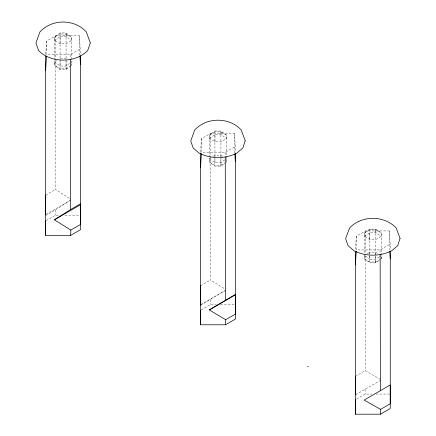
<?xml version="1.0" encoding="UTF-8"?>
<svg xmlns="http://www.w3.org/2000/svg" width="436" height="436" viewBox="0 0 436 436"><rect width="100%" height="100%" fill="white"/><g stroke="black" fill="none" stroke-linecap="round" stroke-linejoin="round"><path stroke-width="0.33" stroke-dasharray="2.18 1.64" d="M46.592 41.071L46.592 54.723L70.245 54.723L79.532 49.361L79.456 35.708L55.884 35.708L46.592 41.071L45.709 54.751M56.805 60.637L54.631 61.896L54.631 65.356L60.064 69.542L66.059 69.542L69.52 66.877M70.954 65.672L66.065 68.496L60.064 68.496L54.631 65.356L54.631 37.136L60.064 33.997L66.065 33.997L71.499 37.136L71.499 40.603L66.065 43.736L60.064 43.736L54.631 40.603L54.631 37.136L60.064 32.951L66.059 32.951L71.499 37.136L71.499 65.356L71.499 61.896M69.52 63.416L66.059 66.081L60.064 66.081L60.064 60.751M60.064 43.736L60.064 36.417L66.059 36.417L71.499 40.603M66.059 69.542L66.065 60.751M66.059 36.417L66.059 32.951L66.065 68.496M201.47 138.675L201.47 152.328L225.123 152.328L234.41 146.965L234.334 133.312L210.762 133.312L201.47 138.675L200.549 152.317M211.138 157.718L209.509 158.66L209.509 162.127L214.943 166.116L220.938 166.116L224.747 163.32M225.832 162.437L220.938 165.26L214.943 165.26L209.509 162.127L209.509 135.029L214.943 131.89L220.938 131.89L226.377 135.029L226.377 138.49L220.938 141.629L214.943 141.629L209.509 138.49L209.509 135.029L214.943 131.034L220.938 131.034L226.377 135.029L226.377 162.127L226.377 158.66M224.747 159.859L220.938 162.655L214.943 162.655L214.943 158.115M214.943 157.467L214.943 155.521L220.938 155.521L222.573 156.464M214.943 141.629L214.943 134.501L220.938 134.501L226.377 138.49M220.938 166.116L220.938 158.115M220.938 157.467L220.938 155.521M220.938 134.501L220.938 131.034L220.938 165.26M356.348 236.279L356.348 249.932L380.001 249.932L389.288 244.569L389.212 230.917L365.641 230.917L356.348 236.279L355.384 249.877M379.08 260.412L375.816 262.695L369.821 262.695L364.387 258.891L364.387 232.922L369.821 229.783L375.816 229.783L381.255 232.922L381.255 236.383L375.816 239.522L369.821 239.522L364.387 236.383L364.387 232.922L369.821 229.118L375.816 229.118L381.255 232.922L381.255 258.891L379.62 260.03M379.08 256.951L375.816 259.235L369.821 259.235L369.821 252.291L375.816 252.291L378.535 253.861M369.821 239.522L369.821 232.579L375.816 232.579L381.255 236.383M375.816 262.695L375.816 252.291M375.816 232.579L375.816 229.118L375.816 262.031L369.821 262.031L364.387 258.891L364.387 255.431L369.821 259.235M381.255 258.891L381.255 255.431L379.62 256.57M55.884 35.708L55.459 50.374L55.459 189.464L70.964 199.312M210.762 133.312L210.337 147.286L210.337 280.054L225.843 289.455M365.641 230.917L365.215 255.076M54.631 40.603L60.064 36.417M209.509 138.49L214.943 134.501M364.387 236.383L369.821 232.579M45.627 215.564L55.301 209.978L69.858 200.74M200.506 305.227L224.676 290.856M45.627 195.143L55.459 189.464M46.216 214.294L70.948 200.015M46.205 220.572L55.459 215.231L60.201 215.231M213.313 156.464L214.943 155.521M200.506 285.733L210.337 280.054M201.094 304.421L225.826 290.142M201.083 309.991L210.337 304.65L216.43 304.65M367.101 253.861L369.821 252.291M375.816 262.031L380.165 259.518M355.384 376.323L365.215 370.644L381.293 379.925L355.384 394.885M356.539 399.076L365.215 394.068L371.984 394.068M60.064 58.756L66.065 58.756M64.937 215.231L80.502 215.231M220.491 304.65L235.38 304.65M376.045 394.068L390.253 394.068M209.509 158.66L214.943 162.655M54.631 61.896L60.064 66.081M389.212 230.917L390.253 244.198L390.253 250.329M234.334 133.312L235.38 147.286L235.38 152.736M79.456 35.708L80.502 55.143M389.288 244.569L389.659 249.937M234.41 146.965L234.808 153.014M79.532 49.361L79.913 55.416M365.057 389.299L365.215 394.068M210.179 299.641L210.337 304.65M380.001 249.932L380.094 253.207M55.301 209.978L55.459 215.231M225.123 152.328L225.216 155.608M70.245 54.723L70.332 58.015M369.821 229.118L369.821 262.695M365.215 255.758L365.215 370.644M214.943 131.034L214.943 166.116M60.064 32.951L60.064 69.542"/><path stroke-width="0.65" d="M80.502 55.824L80.502 229.685L70.665 235.364L45.627 235.364L45.627 220.905M45.627 214.637L45.627 195.143M80.502 223.946L80.502 204.74L54.402 219.809L70.817 230.05L70.665 235.364M235.38 153.418L235.38 319.103L225.543 324.782L200.506 324.782L200.506 310.323M200.506 285.733L200.506 305.227M235.38 313.615L235.38 294.491M390.253 251.011L390.253 408.521L380.421 414.2L355.384 414.2L355.384 399.747M355.384 394.885L355.384 376.323M390.253 403.284L390.258 384.993L364.158 400.063L380.574 409.366L390.253 403.774M225.543 324.782L225.695 319.708L235.38 314.116M380.421 414.2L380.574 409.366M45.627 70.512L46.516 56.042M200.506 167.424L201.388 153.641M355.384 264.336L356.261 251.24M54.402 219.809L70.665 209.482L80.502 203.803M225.695 319.708L209.28 309.936L235.38 294.398M70.817 230.05L80.502 224.464M209.28 309.936L235.38 294.867M307.511 366.878L308.285 366.425M389.751 251.278L390.253 258.657M234.851 153.685L235.38 161.745M79.951 56.086L80.502 64.833M380.132 254.515L380.421 390.672M225.249 156.922L225.543 300.077M70.365 59.329L70.665 70.512L70.665 209.482M355.384 251.24L355.384 414.2M200.506 152.965L200.506 324.782M45.627 56.053L45.627 235.364M90.317 42.957L87.674 50.587C75.254 63.253 50.99 63.253 38.57 50.587L35.932 42.957L39.91 31.964C51.84 18.732 74.403 18.732 86.333 31.964L90.317 42.957M245.19 140.659L242.847 147.968L236.792 153.189C225.112 158.993 210.888 158.993 199.208 153.189L193.153 147.968L190.957 141.624L190.81 140.659L194.788 129.917C206.789 116.957 229.211 116.957 241.212 129.917L245.19 140.659M400.068 238.367L397.725 245.604L391.67 250.809C379.99 256.613 365.766 256.613 354.087 250.809L348.032 245.604L345.835 239.282L345.683 238.367L349.667 227.865C361.727 215.188 384.029 215.188 396.09 227.865L400.068 238.367"/></g></svg>
